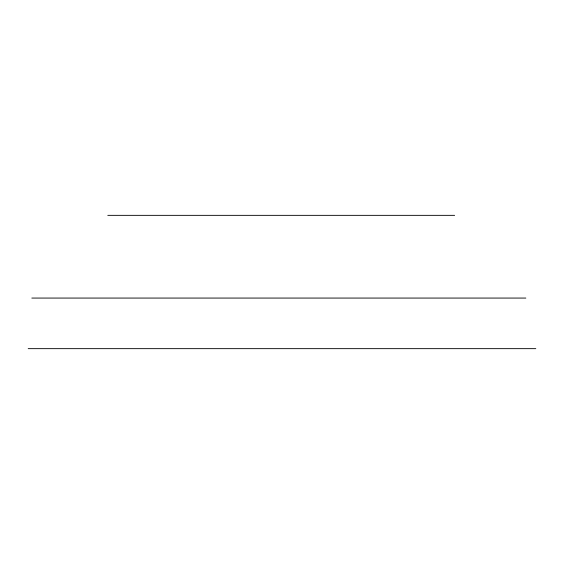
<?xml version="1.0" encoding="UTF-8"?>
<svg xmlns="http://www.w3.org/2000/svg" width="564" height="564" viewBox="0 0 564 564"><rect width="100%" height="100%" fill="white"/><g stroke="black" fill="none" stroke-linecap="round" stroke-linejoin="round"><path stroke-width="0.85" d="M107.787 215.349L454.633 215.349M31.824 298.067L525.838 298.067M28.2 348.651L535.8 348.651"/></g></svg>
